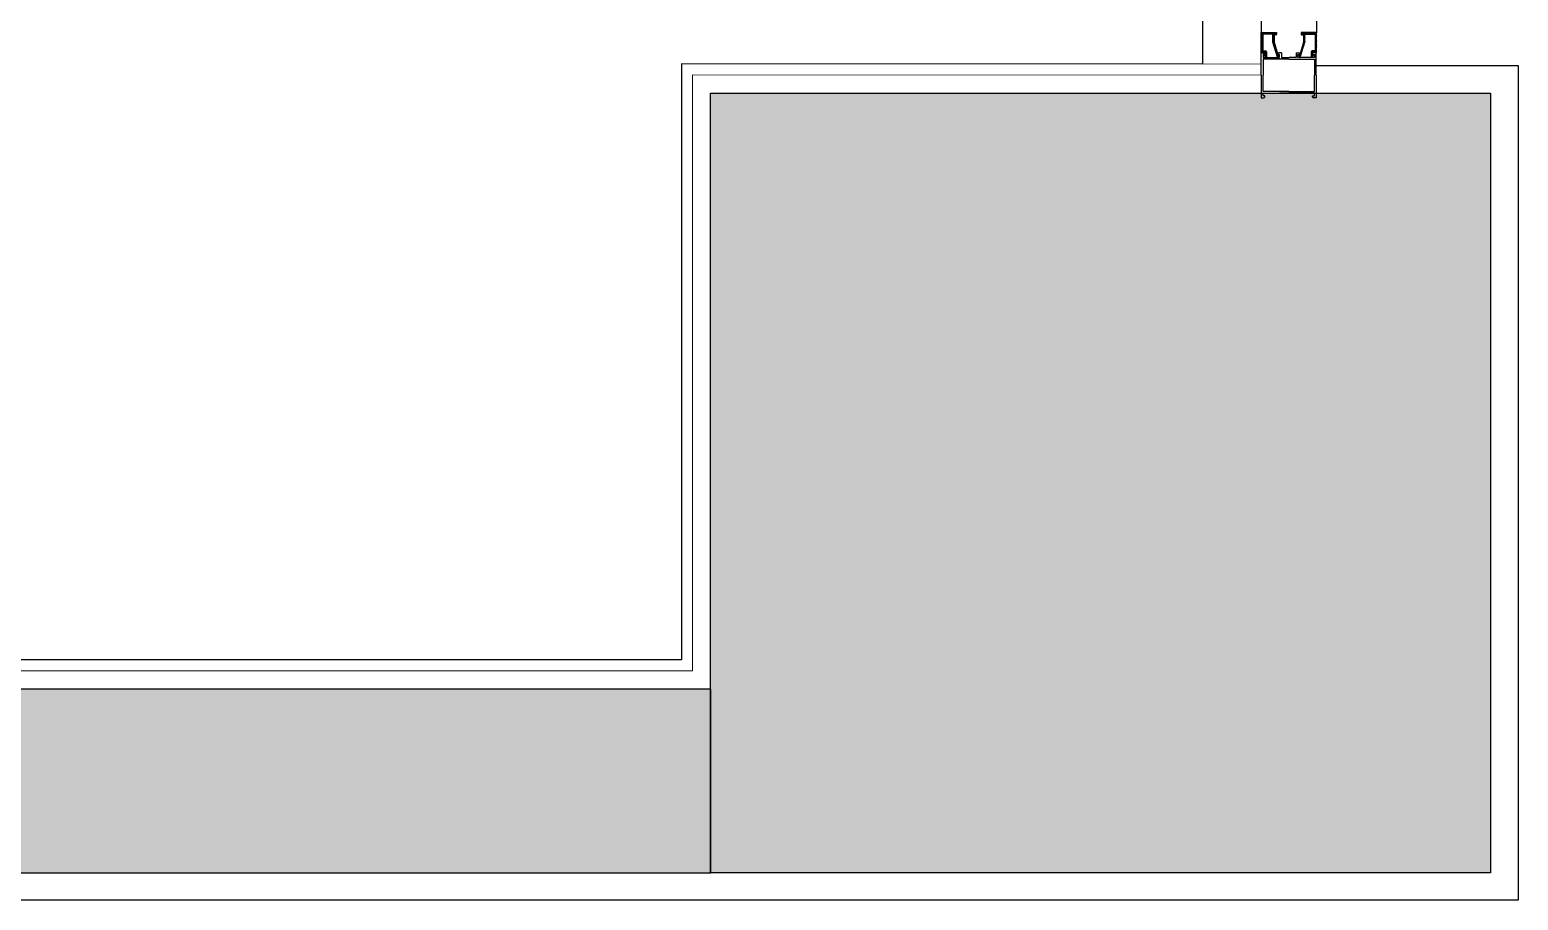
# Model space of a CAD drawing. Header units: millimetres. Extents: x 106699 to 122058, y 158555 to 162844.
# Drawn here: x 120958.6 to 121120.8, y 159766.8 to 159861.7 of the extents above; entities that cross this region are included whole.
import ezdxf

# ---------------------------------------------------------------- set-up
doc = ezdxf.new("R2010")
doc.units = ezdxf.units.MM
for name, color, linetype in [('0-HSL-WLL', 253, 'Continuous'), ('300_Z4_FCD_F03$0$0-LNS-VL8', 252, 'Continuous'), ('300_Z4_FCD_F03$0$3-EXT-PRF', 231, 'Continuous'), ('300_Z4_STR_F03$0$2-SPS-RCN', 2, 'Continuous')]:
    doc.layers.add(name, color=color, linetype=linetype)
doc.layers.add('300_Z4_STR_F03$0$AUDIT_D_220920114151-103', color=251, linetype='Continuous', lineweight=5)
doc.layers.add('no3_alçıpan kesit', color=210, linetype='Continuous', lineweight=20)
doc.layers.add('area', color=200, linetype='Continuous', plot=False)

# ---------------------------------------------------------------- blocks, each defined once
blk = doc.blocks.new('COLUMN')
at = {"layer": '300_Z4_STR_F03$0$AUDIT_D_220920114151-103', "true_color": 0x303030}
h = blk.add_hatch(color=250, dxfattribs=at)
h.dxf.hatch_style = 1
h.paths.add_polyline_path([(104767.62, 177818.4), (104852.62, 177818.4), (104852.62, 177903.41), (104767.62, 177903.41)])
h.paths.add_polyline_path([(104052.62, 177903.41), (104052.62, 177818.41), (103967.62, 177818.41), (103967.62, 177903.41)])
edge = h.paths.add_edge_path()
edge.add_line((104052.62, 177498.41), (104052.62, 177438.41))
h.paths.add_polyline_path([(103967.62, 177498.41), (104052.62, 177498.41), (104052.62, 177438.41), (103967.62, 177438.41)])
h.paths.add_polyline_path([(104852.62, 177438.41), (104767.62, 177438.41), (104767.62, 177498.41), (104852.62, 177498.41)])
h.paths.add_polyline_path([(104852.62, 177018.41), (104767.62, 177018.41), (104767.62, 177103.41), (104852.62, 177103.41)])
h.paths.add_polyline_path([(103967.62, 176233.41), (103967.62, 176318.41), (104052.62, 176318.41), (104052.62, 176233.41)])
h.paths.add_polyline_path([(103967.62, 177103.41), (104052.62, 177103.41), (104052.62, 177018.41), (103967.62, 177018.41)])
at = {"layer": '300_Z4_STR_F03$0$2-SPS-RCN'}
blk.add_lwpolyline([(103967.62, 176233.41), (103967.62, 176318.41), (104052.62, 176318.41), (104052.62, 176233.41)], close=True, dxfattribs=at)

msp = doc.modelspace()

# ---------------------------------------------------------------- hatches: boundary and pattern name
at = {"layer": '0-HSL-WLL', "true_color": 0x7a7a7a}
h = msp.add_hatch(color=8, dxfattribs=at)
h.dxf.hatch_style = 1
h.paths.add_polyline_path([(119472.81, 160910.9), (119447.81, 160910.9), (119447.81, 160654.78), (119472.8, 160654.78), (119472.8, 160674.78), (119472.8, 160674.78), (119472.8, 160654.78), (120726.19, 160654.78), (120726.19, 160127.9), (121089.55, 160127.9), (121089.55, 160147.9), (120746.19, 160147.9), (120746.19, 160674.78), (119472.8, 160674.78), (119472.8, 160654.82), (119472.8, 160654.78), (119472.8, 160674.78)])
h.paths.add_polyline_path([(119472.81, 160569.78), (119447.81, 160569.78), (119447.81, 160351.53), (119447.81, 160281.65), (119472.81, 160281.65)], flags=17)
h.paths.add_polyline_path([(121032.82, 159769.78), (121032.82, 159789.78), (120332.82, 159789.78), (120332.82, 159769.78)])
h.paths.add_polyline_path([(119912.82, 159789.78), (119912.82, 159769.78), (120247.82, 159769.78), (120247.82, 159789.78)])
h.paths.add_polyline_path([(119852.82, 159769.78), (119852.82, 159789.78), (119532.82, 159789.78), (119532.82, 159769.78)])

# ---------------------------------------------------------------- linework, layer by layer
at = {"layer": '300_Z4_FCD_F03$0$0-LNS-VL8'}
for p, q in [((121092.82, 159994.44), (121092.82, 159861.37)), ((121098.82, 159994.44), (121098.82, 159861.37))]:
    msp.add_line(p, q, dxfattribs=at)
at = {"layer": '300_Z4_FCD_F03$0$3-EXT-PRF'}
for p, q in [((121093.11, 159861.38), (121092.82, 159861.09)), ((121093.09, 159861.38), (121092.82, 159861.1)), ((121093.08, 159861.38), (121092.82, 159861.12)), ((121093.06, 159861.38), (121092.82, 159861.14)), ((121093.04, 159861.38), (121092.82, 159861.16)), ((121093.02, 159861.38), (121092.82, 159861.17)), ((121093.01, 159861.38), (121092.82, 159861.19)), ((121092.99, 159861.38), (121092.82, 159861.21)), ((121092.97, 159861.38), (121092.82, 159861.23)), ((121092.95, 159861.38), (121092.82, 159861.24)), ((121092.93, 159861.38), (121092.82, 159861.26)), ((121092.92, 159861.38), (121092.82, 159861.28)), ((121092.9, 159861.38), (121092.82, 159861.3)), ((121092.88, 159861.38), (121092.82, 159861.32)), ((121092.86, 159861.38), (121092.82, 159861.33)), ((121092.85, 159861.38), (121092.82, 159861.35)), ((121092.83, 159861.38), (121092.82, 159861.37)), ((121092.82, 159859.18), (121092.82, 159861.38)), ((121092.82, 159861.38), (121094.47, 159861.38)), ((121092.97, 159861.22), (121092.82, 159861.07)), ((121092.97, 159861.2), (121092.82, 159861.05)), ((121092.97, 159861.18), (121092.82, 159861.03)), ((121092.97, 159861.17), (121092.82, 159861.02)), ((121092.97, 159861.15), (121092.82, 159861)), ((121092.97, 159861.13), (121092.82, 159860.98)), ((121092.97, 159861.11), (121092.82, 159860.96)), ((121092.97, 159861.09), (121092.82, 159860.94)), ((121092.97, 159861.08), (121092.82, 159860.93)), ((121092.97, 159861.06), (121092.82, 159860.91)), ((121092.97, 159861.04), (121092.82, 159860.89)), ((121092.97, 159861.02), (121092.82, 159860.87)), ((121092.97, 159861.01), (121092.82, 159860.86)), ((121092.97, 159860.99), (121092.82, 159860.84)), ((121092.97, 159860.97), (121092.82, 159860.82)), ((121092.97, 159860.95), (121092.82, 159860.8)), ((121092.97, 159860.94), (121092.82, 159860.79)), ((121092.97, 159860.92), (121092.82, 159860.77)), ((121092.97, 159860.9), (121092.82, 159860.75)), ((121092.97, 159860.88), (121092.82, 159860.73)), ((121092.97, 159860.86), (121092.82, 159860.71)), ((121092.97, 159860.85), (121092.82, 159860.7)), ((121092.97, 159860.83), (121092.82, 159860.68)), ((121092.97, 159860.81), (121092.82, 159860.66)), ((121092.97, 159860.79), (121092.82, 159860.64)), ((121092.97, 159860.78), (121092.82, 159860.63)), ((121092.97, 159860.76), (121092.82, 159860.61)), ((121092.97, 159860.74), (121092.82, 159860.59)), ((121092.97, 159860.72), (121092.82, 159860.57)), ((121092.97, 159860.71), (121092.82, 159860.56)), ((121092.97, 159860.69), (121092.82, 159860.54)), ((121092.97, 159860.67), (121092.82, 159860.52)), ((121092.97, 159860.65), (121092.82, 159860.5)), ((121092.97, 159860.63), (121092.82, 159860.48)), ((121092.97, 159860.62), (121092.82, 159860.47)), ((121092.97, 159860.6), (121092.82, 159860.45)), ((121092.97, 159860.58), (121092.82, 159860.43)), ((121092.97, 159860.56), (121092.82, 159860.41)), ((121092.97, 159860.55), (121092.82, 159860.4)), ((121092.97, 159860.53), (121092.82, 159860.38)), ((121092.97, 159860.51), (121092.82, 159860.36)), ((121092.97, 159860.49), (121092.82, 159860.34)), ((121092.97, 159860.48), (121092.82, 159860.33)), ((121092.97, 159860.46), (121092.82, 159860.31)), ((121092.97, 159860.44), (121092.82, 159860.29)), ((121092.97, 159860.42), (121092.82, 159860.27)), ((121092.97, 159860.41), (121092.82, 159860.26)), ((121092.97, 159860.39), (121092.82, 159860.24)), ((121092.97, 159860.37), (121092.82, 159860.22)), ((121092.97, 159860.35), (121092.82, 159860.2)), ((121092.97, 159860.33), (121092.82, 159860.18)), ((121092.97, 159860.32), (121092.82, 159860.17)), ((121092.97, 159860.3), (121092.82, 159860.15)), ((121092.97, 159860.28), (121092.82, 159860.13)), ((121092.97, 159860.26), (121092.82, 159860.11)), ((121092.97, 159860.25), (121092.82, 159860.1)), ((121092.97, 159860.23), (121092.82, 159860.08)), ((121092.97, 159860.21), (121092.82, 159860.06)), ((121092.97, 159860.19), (121092.82, 159860.04)), ((121092.97, 159860.18), (121092.82, 159860.03)), ((121092.97, 159860.16), (121092.82, 159860.01)), ((121092.97, 159860.14), (121092.82, 159859.99)), ((121092.97, 159860.12), (121092.82, 159859.97)), ((121092.97, 159860.1), (121092.82, 159859.95)), ((121092.97, 159860.09), (121092.82, 159859.94)), ((121092.97, 159860.07), (121092.82, 159859.92)), ((121092.97, 159860.05), (121092.82, 159859.9)), ((121094.07, 159861.23), (121092.97, 159861.23)), ((121092.97, 159861.23), (121092.97, 159859.38)), ((121093.13, 159861.38), (121092.98, 159861.23)), ((121093.15, 159861.38), (121093, 159861.23)), ((121093.16, 159861.38), (121093.01, 159861.23)), ((121093.18, 159861.38), (121093.03, 159861.23)), ((121093.2, 159861.38), (121093.05, 159861.23)), ((121093.22, 159861.38), (121093.07, 159861.23)), ((121093.24, 159861.38), (121093.09, 159861.23)), ((121093.25, 159861.38), (121093.1, 159861.23)), ((121093.27, 159861.38), (121093.12, 159861.23)), ((121093.29, 159861.38), (121093.14, 159861.23)), ((121093.31, 159861.38), (121093.16, 159861.23)), ((121093.32, 159861.38), (121093.17, 159861.23)), ((121093.34, 159861.38), (121093.19, 159861.23)), ((121093.36, 159861.38), (121093.21, 159861.23)), ((121093.38, 159861.38), (121093.23, 159861.23)), ((121093.39, 159861.38), (121093.24, 159861.23)), ((121093.41, 159861.38), (121093.26, 159861.23)), ((121093.43, 159861.38), (121093.28, 159861.23)), ((121093.45, 159861.38), (121093.3, 159861.23)), ((121093.46, 159861.38), (121093.31, 159861.23)), ((121093.48, 159861.38), (121093.33, 159861.23)), ((121093.5, 159861.38), (121093.35, 159861.23)), ((121093.52, 159861.38), (121093.37, 159861.23)), ((121093.54, 159861.38), (121093.39, 159861.23)), ((121093.55, 159861.38), (121093.4, 159861.23)), ((121093.57, 159861.38), (121093.42, 159861.23)), ((121093.59, 159861.38), (121093.44, 159861.23)), ((121093.61, 159861.38), (121093.46, 159861.23)), ((121093.62, 159861.38), (121093.47, 159861.23)), ((121093.64, 159861.38), (121093.49, 159861.23)), ((121093.66, 159861.38), (121093.51, 159861.23)), ((121093.68, 159861.38), (121093.53, 159861.23)), ((121093.69, 159861.38), (121093.54, 159861.23)), ((121093.71, 159861.38), (121093.56, 159861.23)), ((121093.73, 159861.38), (121093.58, 159861.23)), ((121093.75, 159861.38), (121093.6, 159861.23)), ((121093.77, 159861.38), (121093.62, 159861.23)), ((121093.78, 159861.38), (121093.63, 159861.23)), ((121093.8, 159861.38), (121093.65, 159861.23)), ((121093.82, 159861.38), (121093.67, 159861.23)), ((121093.84, 159861.38), (121093.69, 159861.23)), ((121093.85, 159861.38), (121093.7, 159861.23)), ((121093.87, 159861.38), (121093.72, 159861.23)), ((121093.89, 159861.38), (121093.74, 159861.23)), ((121093.91, 159861.38), (121093.76, 159861.23)), ((121093.92, 159861.38), (121093.77, 159861.23)), ((121093.94, 159861.38), (121093.79, 159861.23)), ((121093.96, 159861.38), (121093.81, 159861.23)), ((121093.98, 159861.38), (121093.83, 159861.23)), ((121094, 159861.38), (121093.85, 159861.23)), ((121094.01, 159861.38), (121093.86, 159861.23)), ((121094.03, 159861.38), (121093.88, 159861.23)), ((121094.05, 159861.38), (121093.9, 159861.23)), ((121094.07, 159861.38), (121093.92, 159861.23)), ((121094.08, 159861.38), (121093.93, 159861.23)), ((121094.1, 159861.38), (121093.95, 159861.23)), ((121094.12, 159861.38), (121093.97, 159861.23)), ((121094.14, 159861.38), (121093.99, 159861.23)), ((121094.15, 159861.38), (121094, 159861.23)), ((121094.17, 159861.38), (121094.02, 159861.23)), ((121094.19, 159861.38), (121094.04, 159861.23)), ((121094.21, 159861.38), (121094.06, 159861.23)), ((121094.45, 159861.38), (121094.07, 159860.99)), ((121094.44, 159861.38), (121094.07, 159861.01)), ((121094.42, 159861.38), (121094.07, 159861.03)), ((121094.4, 159861.38), (121094.07, 159861.05)), ((121094.38, 159861.38), (121094.07, 159861.06)), ((121094.37, 159861.38), (121094.07, 159861.08)), ((121094.35, 159861.38), (121094.07, 159861.1)), ((121094.33, 159861.38), (121094.07, 159861.12)), ((121094.31, 159861.38), (121094.07, 159861.13)), ((121094.3, 159861.38), (121094.07, 159861.15)), ((121094.28, 159861.38), (121094.07, 159861.17)), ((121094.26, 159861.38), (121094.07, 159861.19)), ((121094.24, 159861.38), (121094.07, 159861.2)), ((121094.23, 159861.38), (121094.07, 159861.22)), ((121094.07, 159860.43), (121094.07, 159861.23)), ((121094.22, 159861.12), (121094.07, 159860.97)), ((121094.22, 159861.11), (121094.07, 159860.96)), ((121094.22, 159861.09), (121094.07, 159860.94)), ((121094.22, 159861.07), (121094.07, 159860.92)), ((121094.22, 159861.05), (121094.07, 159860.9)), ((121094.22, 159861.04), (121094.07, 159860.89)), ((121094.22, 159861.02), (121094.07, 159860.87)), ((121094.22, 159861), (121094.07, 159860.85)), ((121094.22, 159860.98), (121094.07, 159860.83)), ((121094.22, 159860.97), (121094.07, 159860.82)), ((121094.22, 159860.95), (121094.07, 159860.8)), ((121094.22, 159860.93), (121094.07, 159860.78)), ((121094.22, 159860.91), (121094.07, 159860.76)), ((121094.22, 159860.89), (121094.07, 159860.74)), ((121094.22, 159860.88), (121094.07, 159860.73)), ((121094.22, 159860.86), (121094.07, 159860.71)), ((121094.22, 159860.84), (121094.07, 159860.69)), ((121094.22, 159860.82), (121094.07, 159860.67)), ((121094.22, 159860.81), (121094.07, 159860.66)), ((121094.22, 159860.79), (121094.07, 159860.64)), ((121094.22, 159860.77), (121094.07, 159860.62)), ((121094.22, 159860.75), (121094.07, 159860.6)), ((121094.22, 159860.74), (121094.07, 159860.59)), ((121094.22, 159860.72), (121094.07, 159860.57)), ((121094.22, 159860.7), (121094.07, 159860.55)), ((121094.22, 159860.68), (121094.07, 159860.53)), ((121094.22, 159860.67), (121094.07, 159860.52)), ((121094.22, 159860.65), (121094.07, 159860.5)), ((121094.22, 159860.63), (121094.07, 159860.48)), ((121094.22, 159860.61), (121094.07, 159860.46)), ((121094.22, 159860.59), (121094.07, 159860.44)), ((121094.22, 159860.58), (121094.07, 159860.43)), ((121094.22, 159860.56), (121094.07, 159860.41)), ((121094.22, 159860.54), (121094.07, 159860.39)), ((121094.22, 159860.52), (121094.07, 159860.37)), ((121094.22, 159860.51), (121094.07, 159860.36)), ((121094.22, 159860.49), (121094.07, 159860.34)), ((121094.22, 159860.47), (121094.07, 159860.32)), ((121094.22, 159860.45), (121094.07, 159860.31)), ((121094.07, 159860.33), (121094.07, 159860.43)), ((121094.57, 159858.71), (121094.07, 159860.33)), ((121094.22, 159860.44), (121094.08, 159860.3)), ((121094.22, 159860.42), (121094.08, 159860.28)), ((121094.22, 159860.4), (121094.09, 159860.27)), ((121094.22, 159860.38), (121094.09, 159860.26)), ((121094.22, 159860.36), (121094.09, 159860.24)), ((121094.22, 159860.35), (121094.1, 159860.23)), ((121094.22, 159860.33), (121094.1, 159860.22)), ((121094.22, 159860.32), (121094.11, 159860.2)), ((121094.22, 159860.3), (121094.11, 159860.19)), ((121094.23, 159860.29), (121094.11, 159860.18)), ((121094.23, 159860.27), (121094.12, 159860.16)), ((121094.24, 159860.26), (121094.12, 159860.15)), ((121094.24, 159860.25), (121094.13, 159860.13)), ((121094.24, 159860.23), (121094.13, 159860.12)), ((121094.25, 159860.22), (121094.14, 159860.11)), ((121094.25, 159860.21), (121094.14, 159860.09)), ((121094.26, 159860.19), (121094.14, 159860.08)), ((121094.26, 159860.18), (121094.15, 159860.07)), ((121094.26, 159860.17), (121094.15, 159860.05)), ((121094.27, 159860.15), (121094.16, 159860.04)), ((121094.27, 159860.14), (121094.16, 159860.03)), ((121094.28, 159860.12), (121094.17, 159860.01)), ((121094.28, 159860.11), (121094.17, 159860)), ((121094.28, 159860.1), (121094.17, 159859.99)), ((121094.29, 159860.08), (121094.18, 159859.97)), ((121094.29, 159860.07), (121094.18, 159859.96)), ((121094.3, 159860.06), (121094.19, 159859.95)), ((121094.3, 159860.04), (121094.19, 159859.93)), ((121094.47, 159861.37), (121094.22, 159861.13)), ((121094.39, 159861.13), (121094.22, 159861.13)), ((121094.22, 159861.13), (121094.22, 159860.33)), ((121094.22, 159860.33), (121094.62, 159858.96)), ((121094.47, 159861.36), (121094.24, 159861.13)), ((121094.47, 159861.34), (121094.26, 159861.13)), ((121094.47, 159861.32), (121094.28, 159861.13)), ((121094.47, 159861.3), (121094.29, 159861.13)), ((121094.47, 159861.29), (121094.31, 159861.13)), ((121094.47, 159861.27), (121094.33, 159861.13)), ((121094.47, 159861.25), (121094.35, 159861.13)), ((121094.47, 159861.23), (121094.36, 159861.13)), ((121094.47, 159861.22), (121094.38, 159861.13)), ((121094.47, 159861.2), (121094.4, 159861.13)), ((121094.46, 159861.17), (121094.43, 159861.14)), ((121094.47, 159861.38), (121094.47, 159861.21)), ((121097.42, 159860.33), (121097.02, 159858.96)), ((121097.06, 159858.71), (121097.57, 159860.33)), ((121098.82, 159861.38), (121097.17, 159861.38)), ((121097.17, 159861.38), (121097.17, 159861.21)), ((121097.17, 159861.37), (121097.41, 159861.13)), ((121097.17, 159861.36), (121097.39, 159861.13)), ((121097.17, 159861.34), (121097.37, 159861.13)), ((121097.17, 159861.32), (121097.36, 159861.13)), ((121097.17, 159861.3), (121097.34, 159861.13)), ((121097.17, 159861.29), (121097.32, 159861.13)), ((121097.17, 159861.27), (121097.3, 159861.13)), ((121097.17, 159861.25), (121097.29, 159861.13)), ((121097.17, 159861.23), (121097.27, 159861.13)), ((121097.17, 159861.22), (121097.25, 159861.13)), ((121097.17, 159861.2), (121097.23, 159861.13)), ((121097.17, 159861.17), (121097.21, 159861.14)), ((121097.18, 159861.38), (121097.57, 159860.99)), ((121097.19, 159861.38), (121097.57, 159861.01)), ((121097.21, 159861.38), (121097.57, 159861.03)), ((121097.23, 159861.38), (121097.57, 159861.05)), ((121097.24, 159861.13), (121097.42, 159861.13)), ((121097.25, 159861.38), (121097.57, 159861.06)), ((121097.26, 159861.38), (121097.57, 159861.08)), ((121097.28, 159861.38), (121097.57, 159861.1)), ((121097.3, 159861.38), (121097.57, 159861.12)), ((121097.32, 159861.38), (121097.57, 159861.13)), ((121097.33, 159860.04), (121097.44, 159859.93)), ((121097.34, 159861.38), (121097.57, 159861.15)), ((121097.34, 159860.08), (121097.45, 159859.97)), ((121097.34, 159860.07), (121097.45, 159859.96)), ((121097.34, 159860.06), (121097.44, 159859.95)), ((121097.35, 159861.38), (121097.57, 159861.17)), ((121097.35, 159860.11), (121097.46, 159860)), ((121097.35, 159860.1), (121097.46, 159859.99)), ((121097.36, 159860.15), (121097.47, 159860.04)), ((121097.36, 159860.14), (121097.47, 159860.03)), ((121097.36, 159860.12), (121097.47, 159860.01)), ((121097.37, 159861.38), (121097.57, 159861.19)), ((121097.37, 159860.18), (121097.48, 159860.07)), ((121097.37, 159860.17), (121097.48, 159860.05)), ((121097.38, 159860.22), (121097.5, 159860.11)), ((121097.38, 159860.21), (121097.49, 159860.09)), ((121097.38, 159860.19), (121097.49, 159860.08)), ((121097.39, 159861.38), (121097.57, 159861.2)), ((121097.39, 159860.25), (121097.5, 159860.13)), ((121097.39, 159860.23), (121097.5, 159860.12)), ((121097.4, 159860.29), (121097.52, 159860.18)), ((121097.4, 159860.27), (121097.51, 159860.16)), ((121097.4, 159860.26), (121097.51, 159860.15)), ((121097.41, 159861.38), (121097.57, 159861.22)), ((121097.41, 159860.32), (121097.53, 159860.2)), ((121097.41, 159860.3), (121097.52, 159860.19)), ((121097.42, 159861.38), (121097.57, 159861.23)), ((121097.42, 159861.13), (121097.42, 159860.33)), ((121097.42, 159861.12), (121097.57, 159860.97)), ((121097.42, 159861.11), (121097.57, 159860.96)), ((121097.42, 159861.09), (121097.57, 159860.94)), ((121097.42, 159861.07), (121097.57, 159860.92)), ((121097.42, 159861.05), (121097.57, 159860.9)), ((121097.42, 159861.04), (121097.57, 159860.89)), ((121097.42, 159861.02), (121097.57, 159860.87)), ((121097.42, 159861), (121097.57, 159860.85)), ((121097.42, 159860.98), (121097.57, 159860.83)), ((121097.42, 159860.97), (121097.57, 159860.82)), ((121097.42, 159860.95), (121097.57, 159860.8)), ((121097.42, 159860.93), (121097.57, 159860.78)), ((121097.42, 159860.91), (121097.57, 159860.76)), ((121097.42, 159860.89), (121097.57, 159860.74)), ((121097.42, 159860.88), (121097.57, 159860.73)), ((121097.42, 159860.86), (121097.57, 159860.71)), ((121097.42, 159860.84), (121097.57, 159860.69)), ((121097.42, 159860.82), (121097.57, 159860.67)), ((121097.42, 159860.81), (121097.57, 159860.66)), ((121097.42, 159860.79), (121097.57, 159860.64)), ((121097.42, 159860.77), (121097.57, 159860.62)), ((121097.42, 159860.75), (121097.57, 159860.6)), ((121097.42, 159860.74), (121097.57, 159860.59)), ((121097.42, 159860.72), (121097.57, 159860.57)), ((121097.42, 159860.7), (121097.57, 159860.55)), ((121097.42, 159860.68), (121097.57, 159860.53)), ((121097.42, 159860.67), (121097.57, 159860.52)), ((121097.42, 159860.65), (121097.57, 159860.5)), ((121097.42, 159860.63), (121097.57, 159860.48)), ((121097.42, 159860.61), (121097.57, 159860.46)), ((121097.42, 159860.59), (121097.57, 159860.44)), ((121097.42, 159860.58), (121097.57, 159860.43)), ((121097.42, 159860.56), (121097.57, 159860.41)), ((121097.42, 159860.54), (121097.57, 159860.39)), ((121097.42, 159860.52), (121097.57, 159860.37)), ((121097.42, 159860.51), (121097.57, 159860.36)), ((121097.42, 159860.49), (121097.57, 159860.34)), ((121097.42, 159860.47), (121097.56, 159860.32)), ((121097.42, 159860.45), (121097.56, 159860.31)), ((121097.42, 159860.44), (121097.55, 159860.3)), ((121097.42, 159860.42), (121097.55, 159860.28)), ((121097.42, 159860.4), (121097.55, 159860.27)), ((121097.42, 159860.38), (121097.54, 159860.26)), ((121097.42, 159860.36), (121097.54, 159860.24)), ((121097.42, 159860.35), (121097.53, 159860.23)), ((121097.42, 159860.33), (121097.53, 159860.22)), ((121097.44, 159861.38), (121097.59, 159861.23)), ((121097.46, 159861.38), (121097.61, 159861.23)), ((121097.48, 159861.38), (121097.63, 159861.23)), ((121097.49, 159861.38), (121097.64, 159861.23)), ((121097.51, 159861.38), (121097.66, 159861.23)), ((121097.53, 159861.38), (121097.68, 159861.23)), ((121097.55, 159861.38), (121097.7, 159861.23)), ((121097.57, 159861.38), (121097.72, 159861.23)), ((121097.57, 159860.43), (121097.57, 159861.23)), ((121097.57, 159861.23), (121098.67, 159861.23)), ((121097.57, 159860.33), (121097.57, 159860.43)), ((121097.58, 159861.38), (121097.73, 159861.23)), ((121097.6, 159861.38), (121097.75, 159861.23)), ((121097.62, 159861.38), (121097.77, 159861.23)), ((121097.64, 159861.38), (121097.79, 159861.23)), ((121097.65, 159861.38), (121097.8, 159861.23)), ((121097.67, 159861.38), (121097.82, 159861.23)), ((121097.69, 159861.38), (121097.84, 159861.23)), ((121097.71, 159861.38), (121097.86, 159861.23)), ((121097.72, 159861.38), (121097.87, 159861.23)), ((121097.74, 159861.38), (121097.89, 159861.23)), ((121097.76, 159861.38), (121097.91, 159861.23)), ((121097.78, 159861.38), (121097.93, 159861.23)), ((121097.8, 159861.38), (121097.95, 159861.23)), ((121097.81, 159861.38), (121097.96, 159861.23)), ((121097.83, 159861.38), (121097.98, 159861.23)), ((121097.85, 159861.38), (121098, 159861.23)), ((121097.87, 159861.38), (121098.02, 159861.23)), ((121097.88, 159861.38), (121098.03, 159861.23)), ((121097.9, 159861.38), (121098.05, 159861.23)), ((121097.92, 159861.38), (121098.07, 159861.23)), ((121097.94, 159861.38), (121098.09, 159861.23)), ((121097.95, 159861.38), (121098.1, 159861.23)), ((121097.97, 159861.38), (121098.12, 159861.23)), ((121097.99, 159861.38), (121098.14, 159861.23)), ((121098.01, 159861.38), (121098.16, 159861.23)), ((121098.03, 159861.38), (121098.18, 159861.23)), ((121098.04, 159861.38), (121098.19, 159861.23)), ((121098.06, 159861.38), (121098.21, 159861.23)), ((121098.08, 159861.38), (121098.23, 159861.23)), ((121098.1, 159861.38), (121098.25, 159861.23)), ((121098.11, 159861.38), (121098.26, 159861.23)), ((121098.13, 159861.38), (121098.28, 159861.23)), ((121098.15, 159861.38), (121098.3, 159861.23)), ((121098.17, 159861.38), (121098.32, 159861.23)), ((121098.18, 159861.38), (121098.33, 159861.23)), ((121098.2, 159861.38), (121098.35, 159861.23)), ((121098.22, 159861.38), (121098.37, 159861.23)), ((121098.24, 159861.38), (121098.39, 159861.23)), ((121098.25, 159861.38), (121098.4, 159861.23)), ((121098.27, 159861.38), (121098.42, 159861.23)), ((121098.29, 159861.38), (121098.44, 159861.23)), ((121098.31, 159861.38), (121098.46, 159861.23)), ((121098.33, 159861.38), (121098.48, 159861.23)), ((121098.34, 159861.38), (121098.49, 159861.23)), ((121098.36, 159861.38), (121098.51, 159861.23)), ((121098.38, 159861.38), (121098.53, 159861.23)), ((121098.4, 159861.38), (121098.55, 159861.23)), ((121098.41, 159861.38), (121098.56, 159861.23)), ((121098.43, 159861.38), (121098.58, 159861.23)), ((121098.45, 159861.38), (121098.6, 159861.23)), ((121098.47, 159861.38), (121098.62, 159861.23)), ((121098.48, 159861.38), (121098.63, 159861.23)), ((121098.5, 159861.38), (121098.65, 159861.23)), ((121098.52, 159861.38), (121098.82, 159861.09)), ((121098.54, 159861.38), (121098.82, 159861.1)), ((121098.56, 159861.38), (121098.82, 159861.12)), ((121098.57, 159861.38), (121098.82, 159861.14)), ((121098.59, 159861.38), (121098.82, 159861.16)), ((121098.61, 159861.38), (121098.82, 159861.17)), ((121098.63, 159861.38), (121098.82, 159861.19)), ((121098.64, 159861.38), (121098.82, 159861.21)), ((121098.66, 159861.38), (121098.82, 159861.23)), ((121098.67, 159861.23), (121098.67, 159859.38)), ((121098.67, 159861.22), (121098.82, 159861.07)), ((121098.67, 159861.2), (121098.82, 159861.05)), ((121098.67, 159861.18), (121098.82, 159861.03)), ((121098.67, 159861.17), (121098.82, 159861.02)), ((121098.67, 159861.15), (121098.82, 159861)), ((121098.67, 159861.13), (121098.82, 159860.98)), ((121098.67, 159861.11), (121098.82, 159860.96)), ((121098.67, 159861.09), (121098.82, 159860.94)), ((121098.67, 159861.08), (121098.82, 159860.93)), ((121098.67, 159861.06), (121098.82, 159860.91)), ((121098.67, 159861.04), (121098.82, 159860.89)), ((121098.67, 159861.02), (121098.82, 159860.87)), ((121098.67, 159861.01), (121098.82, 159860.86)), ((121098.67, 159860.99), (121098.82, 159860.84)), ((121098.67, 159860.97), (121098.82, 159860.82)), ((121098.67, 159860.95), (121098.82, 159860.8)), ((121098.67, 159860.94), (121098.82, 159860.79)), ((121098.67, 159860.92), (121098.82, 159860.77)), ((121098.67, 159860.9), (121098.82, 159860.75)), ((121098.67, 159860.88), (121098.82, 159860.73)), ((121098.67, 159860.86), (121098.82, 159860.71)), ((121098.67, 159860.85), (121098.82, 159860.7)), ((121098.67, 159860.83), (121098.82, 159860.68)), ((121098.67, 159860.81), (121098.82, 159860.66)), ((121098.67, 159860.79), (121098.82, 159860.64)), ((121098.67, 159860.78), (121098.82, 159860.63)), ((121098.67, 159860.76), (121098.82, 159860.61)), ((121098.67, 159860.74), (121098.82, 159860.59)), ((121098.67, 159860.72), (121098.82, 159860.57)), ((121098.67, 159860.71), (121098.82, 159860.56)), ((121098.67, 159860.69), (121098.82, 159860.54)), ((121098.67, 159860.67), (121098.82, 159860.52)), ((121098.67, 159860.65), (121098.82, 159860.5)), ((121098.67, 159860.63), (121098.82, 159860.48)), ((121098.67, 159860.62), (121098.82, 159860.47)), ((121098.67, 159860.6), (121098.82, 159860.45)), ((121098.67, 159860.58), (121098.82, 159860.43)), ((121098.67, 159860.56), (121098.82, 159860.41)), ((121098.67, 159860.55), (121098.82, 159860.4)), ((121098.67, 159860.53), (121098.82, 159860.38)), ((121098.67, 159860.51), (121098.82, 159860.36)), ((121098.67, 159860.49), (121098.82, 159860.34)), ((121098.67, 159860.48), (121098.82, 159860.33)), ((121098.67, 159860.46), (121098.82, 159860.31)), ((121098.67, 159860.44), (121098.82, 159860.29)), ((121098.67, 159860.42), (121098.82, 159860.27)), ((121098.67, 159860.41), (121098.82, 159860.26)), ((121098.67, 159860.39), (121098.82, 159860.24)), ((121098.67, 159860.37), (121098.82, 159860.22)), ((121098.67, 159860.35), (121098.82, 159860.2)), ((121098.67, 159860.33), (121098.82, 159860.18)), ((121098.67, 159860.32), (121098.82, 159860.17)), ((121098.67, 159860.3), (121098.82, 159860.15)), ((121098.67, 159860.28), (121098.82, 159860.13)), ((121098.67, 159860.26), (121098.82, 159860.11)), ((121098.67, 159860.25), (121098.82, 159860.1)), ((121098.67, 159860.23), (121098.82, 159860.08)), ((121098.67, 159860.21), (121098.82, 159860.06)), ((121098.67, 159860.19), (121098.82, 159860.04)), ((121098.67, 159860.18), (121098.82, 159860.03)), ((121098.67, 159860.16), (121098.82, 159860.01)), ((121098.67, 159860.14), (121098.82, 159859.99)), ((121098.67, 159860.12), (121098.82, 159859.97)), ((121098.67, 159860.1), (121098.82, 159859.95)), ((121098.67, 159860.09), (121098.82, 159859.94)), ((121098.67, 159860.07), (121098.82, 159859.92)), ((121098.67, 159860.05), (121098.82, 159859.9)), ((121098.68, 159861.38), (121098.82, 159861.24)), ((121098.7, 159861.38), (121098.82, 159861.26)), ((121098.71, 159861.38), (121098.82, 159861.28)), ((121098.73, 159861.38), (121098.82, 159861.3)), ((121098.75, 159861.38), (121098.82, 159861.32)), ((121098.77, 159861.38), (121098.82, 159861.33)), ((121098.79, 159861.38), (121098.82, 159861.35)), ((121098.8, 159861.38), (121098.82, 159861.37)), ((121098.82, 159859.18), (121098.82, 159861.38)), ((121092.81, 159856.73), (121092.81, 159859.18)), ((121092.81, 159859.18), (121093.11, 159859.18)), ((121092.97, 159860.03), (121092.82, 159859.88)), ((121092.97, 159860.02), (121092.82, 159859.87)), ((121092.97, 159860), (121092.82, 159859.85)), ((121092.97, 159859.98), (121092.82, 159859.83)), ((121092.97, 159859.96), (121092.82, 159859.81)), ((121092.97, 159859.95), (121092.82, 159859.8)), ((121092.97, 159859.93), (121092.82, 159859.78)), ((121092.97, 159859.91), (121092.82, 159859.76)), ((121092.97, 159859.89), (121092.82, 159859.74)), ((121092.97, 159859.87), (121092.82, 159859.72)), ((121092.97, 159859.86), (121092.82, 159859.71)), ((121092.97, 159859.84), (121092.82, 159859.69)), ((121092.97, 159859.82), (121092.82, 159859.67)), ((121092.97, 159859.8), (121092.82, 159859.65)), ((121092.97, 159859.79), (121092.82, 159859.64)), ((121092.97, 159859.77), (121092.82, 159859.62)), ((121092.97, 159859.75), (121092.82, 159859.6)), ((121092.97, 159859.73), (121092.82, 159859.58)), ((121092.97, 159859.72), (121092.82, 159859.57)), ((121092.97, 159859.7), (121092.82, 159859.55)), ((121092.97, 159859.68), (121092.82, 159859.53)), ((121092.97, 159859.66), (121092.82, 159859.51)), ((121092.97, 159859.64), (121092.82, 159859.49)), ((121092.97, 159859.63), (121092.82, 159859.48)), ((121092.97, 159859.61), (121092.82, 159859.46)), ((121092.97, 159859.59), (121092.82, 159859.44)), ((121092.97, 159859.57), (121092.82, 159859.42)), ((121092.97, 159859.56), (121092.82, 159859.41)), ((121092.97, 159859.54), (121092.82, 159859.39)), ((121092.97, 159859.52), (121092.82, 159859.37)), ((121092.97, 159859.5), (121092.82, 159859.35)), ((121092.97, 159859.49), (121092.82, 159859.34)), ((121092.97, 159859.47), (121092.82, 159859.32)), ((121092.97, 159859.45), (121092.82, 159859.3)), ((121092.97, 159859.43), (121092.82, 159859.28)), ((121092.97, 159859.42), (121092.82, 159859.27)), ((121092.97, 159859.4), (121092.82, 159859.25)), ((121093.02, 159859.38), (121092.82, 159859.18)), ((121093, 159859.38), (121092.82, 159859.19)), ((121092.99, 159859.38), (121092.82, 159859.21)), ((121092.97, 159859.38), (121092.82, 159859.23)), ((121092.97, 159859.18), (121092.82, 159859.18)), ((121093.04, 159859.38), (121092.84, 159859.18)), ((121093.06, 159859.38), (121092.86, 159859.18)), ((121093.07, 159859.38), (121092.87, 159859.18)), ((121093.09, 159859.38), (121092.89, 159859.18)), ((121093.11, 159859.38), (121092.91, 159859.18)), ((121092.97, 159859.22), (121092.93, 159859.18)), ((121092.97, 159859.2), (121092.94, 159859.18)), ((121092.97, 159859.19), (121092.96, 159859.18)), ((121092.97, 159859.38), (121093.28, 159859.38)), ((121093.23, 159859.23), (121092.97, 159859.23)), ((121092.97, 159859.23), (121092.97, 159859.18)), ((121093.13, 159859.38), (121092.98, 159859.23)), ((121093.14, 159859.38), (121092.99, 159859.23)), ((121093.16, 159859.38), (121093.01, 159859.23)), ((121093.21, 159858.98), (121093.01, 159858.98)), ((121093.01, 159858.98), (121093.01, 159858.68)), ((121093.01, 159858.68), (121094.81, 159858.68)), ((121095.81, 159858.48), (121093.01, 159858.48)), ((121093.01, 159858.48), (121093.01, 159856.73)), ((121093.18, 159859.38), (121093.03, 159859.23)), ((121093.2, 159859.38), (121093.05, 159859.23)), ((121093.21, 159859.38), (121093.06, 159859.23)), ((121093.23, 159859.38), (121093.08, 159859.23)), ((121093.25, 159859.38), (121093.1, 159859.23)), ((121093.27, 159859.38), (121093.12, 159859.23)), ((121093.13, 159858.9), (121093.23, 159858.96)), ((121093.17, 159858.93), (121093.13, 159858.89)), ((121093.31, 159858.71), (121093.13, 159858.9)), ((121093.29, 159859.38), (121093.14, 159859.23)), ((121093.21, 159858.95), (121093.14, 159858.88)), ((121093.3, 159859.38), (121093.15, 159859.23)), ((121093.38, 159859.1), (121093.15, 159858.88)), ((121093.38, 159859.08), (121093.16, 159858.87)), ((121093.31, 159859.37), (121093.17, 159859.23)), ((121093.38, 159859.06), (121093.17, 159858.86)), ((121093.38, 159859.05), (121093.18, 159858.85)), ((121093.38, 159859.03), (121093.18, 159858.84)), ((121093.33, 159859.37), (121093.19, 159859.23)), ((121093.38, 159859.01), (121093.19, 159858.83)), ((121093.38, 159858.99), (121093.2, 159858.82)), ((121093.34, 159859.36), (121093.21, 159859.23)), ((121093.21, 159859.08), (121093.21, 159858.98)), ((121093.38, 159858.98), (121093.21, 159858.81)), ((121093.35, 159859.35), (121093.22, 159859.23)), ((121093.38, 159858.96), (121093.22, 159858.8)), ((121093.35, 159859.34), (121093.23, 159859.22)), ((121093.36, 159859.33), (121093.23, 159859.2)), ((121093.37, 159859.32), (121093.23, 159859.18)), ((121093.37, 159859.31), (121093.23, 159859.16)), ((121093.37, 159859.29), (121093.23, 159859.14)), ((121093.38, 159859.28), (121093.23, 159859.13)), ((121093.38, 159859.26), (121093.23, 159859.11)), ((121093.38, 159859.24), (121093.23, 159859.09)), ((121093.23, 159858.96), (121093.23, 159859.23)), ((121093.38, 159859.22), (121093.23, 159859.07)), ((121093.38, 159859.21), (121093.23, 159859.06)), ((121093.38, 159859.19), (121093.23, 159859.04)), ((121093.38, 159859.17), (121093.23, 159859.02)), ((121093.38, 159859.15), (121093.23, 159859)), ((121093.38, 159859.14), (121093.23, 159858.99)), ((121093.38, 159859.12), (121093.23, 159858.97)), ((121093.38, 159858.94), (121093.23, 159858.79)), ((121093.38, 159858.92), (121093.24, 159858.78)), ((121093.38, 159858.91), (121093.25, 159858.78)), ((121093.38, 159858.89), (121093.25, 159858.77)), ((121093.38, 159858.87), (121093.26, 159858.76)), ((121093.38, 159858.85), (121093.27, 159858.75)), ((121093.38, 159858.84), (121093.28, 159858.74)), ((121093.38, 159858.82), (121093.29, 159858.73)), ((121093.38, 159858.8), (121093.3, 159858.72)), ((121093.38, 159858.78), (121093.31, 159858.71)), ((121093.33, 159858.71), (121093.31, 159858.71)), ((121093.38, 159858.76), (121093.32, 159858.71)), ((121093.37, 159858.74), (121093.34, 159858.71)), ((121093.38, 159859.28), (121093.38, 159858.76)), ((121094.3, 159860.03), (121094.2, 159859.92)), ((121094.31, 159860.02), (121094.2, 159859.91)), ((121094.31, 159860), (121094.2, 159859.89)), ((121094.32, 159859.99), (121094.21, 159859.88)), ((121094.32, 159859.97), (121094.21, 159859.87)), ((121094.32, 159859.96), (121094.22, 159859.85)), ((121094.33, 159859.95), (121094.22, 159859.84)), ((121094.33, 159859.93), (121094.22, 159859.83)), ((121094.34, 159859.92), (121094.23, 159859.81)), ((121094.34, 159859.91), (121094.23, 159859.8)), ((121094.34, 159859.89), (121094.24, 159859.79)), ((121094.35, 159859.88), (121094.24, 159859.77)), ((121094.35, 159859.86), (121094.25, 159859.76)), ((121094.36, 159859.85), (121094.25, 159859.74)), ((121094.36, 159859.84), (121094.25, 159859.73)), ((121094.36, 159859.82), (121094.26, 159859.72)), ((121094.37, 159859.81), (121094.26, 159859.7)), ((121094.37, 159859.8), (121094.27, 159859.69)), ((121094.38, 159859.78), (121094.27, 159859.68)), ((121094.38, 159859.77), (121094.28, 159859.66)), ((121094.38, 159859.76), (121094.28, 159859.65)), ((121094.39, 159859.74), (121094.28, 159859.64)), ((121094.39, 159859.73), (121094.29, 159859.62)), ((121094.4, 159859.71), (121094.29, 159859.61)), ((121094.4, 159859.7), (121094.3, 159859.6)), ((121094.4, 159859.69), (121094.3, 159859.58)), ((121094.41, 159859.67), (121094.3, 159859.57)), ((121094.41, 159859.66), (121094.31, 159859.56)), ((121094.42, 159859.65), (121094.31, 159859.54)), ((121094.42, 159859.63), (121094.32, 159859.53)), ((121094.42, 159859.62), (121094.32, 159859.52)), ((121094.43, 159859.6), (121094.33, 159859.5)), ((121094.43, 159859.59), (121094.33, 159859.49)), ((121094.44, 159859.58), (121094.33, 159859.48)), ((121094.44, 159859.56), (121094.34, 159859.46)), ((121094.44, 159859.55), (121094.34, 159859.45)), ((121094.45, 159859.54), (121094.35, 159859.44)), ((121094.45, 159859.52), (121094.35, 159859.42)), ((121094.46, 159859.51), (121094.36, 159859.41)), ((121094.46, 159859.5), (121094.36, 159859.39)), ((121094.46, 159859.48), (121094.36, 159859.38)), ((121094.47, 159859.47), (121094.37, 159859.37)), ((121094.47, 159859.45), (121094.37, 159859.35)), ((121094.48, 159859.44), (121094.38, 159859.34)), ((121094.48, 159859.43), (121094.38, 159859.33)), ((121094.48, 159859.41), (121094.39, 159859.31)), ((121094.49, 159859.4), (121094.39, 159859.3)), ((121094.49, 159859.39), (121094.39, 159859.29)), ((121094.5, 159859.37), (121094.4, 159859.27)), ((121094.5, 159859.36), (121094.4, 159859.26)), ((121094.5, 159859.34), (121094.41, 159859.25)), ((121094.51, 159859.33), (121094.41, 159859.23)), ((121094.51, 159859.32), (121094.41, 159859.22)), ((121094.52, 159859.3), (121094.42, 159859.21)), ((121094.52, 159859.29), (121094.42, 159859.19)), ((121094.52, 159859.28), (121094.43, 159859.18)), ((121094.53, 159859.26), (121094.43, 159859.17)), ((121094.53, 159859.25), (121094.44, 159859.15)), ((121094.54, 159859.24), (121094.44, 159859.14)), ((121094.54, 159859.22), (121094.44, 159859.13)), ((121094.54, 159859.21), (121094.45, 159859.11)), ((121094.55, 159859.19), (121094.45, 159859.1)), ((121094.55, 159859.18), (121094.46, 159859.09)), ((121094.56, 159859.17), (121094.46, 159859.07)), ((121094.56, 159859.15), (121094.47, 159859.06)), ((121094.56, 159859.14), (121094.47, 159859.05)), ((121094.57, 159859.13), (121094.47, 159859.03)), ((121094.57, 159859.11), (121094.48, 159859.02)), ((121094.58, 159859.1), (121094.48, 159859)), ((121094.58, 159859.08), (121094.49, 159858.99)), ((121094.58, 159859.07), (121094.49, 159858.98)), ((121094.59, 159859.06), (121094.49, 159858.96)), ((121094.59, 159859.04), (121094.5, 159858.95)), ((121094.6, 159859.03), (121094.5, 159858.94)), ((121094.6, 159859.02), (121094.51, 159858.92)), ((121094.6, 159859), (121094.51, 159858.91)), ((121094.61, 159858.99), (121094.52, 159858.9)), ((121094.61, 159858.98), (121094.52, 159858.88)), ((121094.62, 159858.96), (121094.52, 159858.87)), ((121094.65, 159858.96), (121094.53, 159858.84)), ((121094.63, 159858.96), (121094.53, 159858.86)), ((121094.69, 159858.96), (121094.54, 159858.82)), ((121094.67, 159858.96), (121094.54, 159858.83)), ((121094.7, 159858.96), (121094.55, 159858.8)), ((121094.71, 159858.95), (121094.55, 159858.79)), ((121094.71, 159858.93), (121094.55, 159858.78)), ((121094.7, 159858.91), (121094.56, 159858.76)), ((121094.7, 159858.89), (121094.56, 159858.75)), ((121094.69, 159858.86), (121094.57, 159858.74)), ((121094.69, 159858.84), (121094.57, 159858.72)), ((121094.68, 159858.82), (121094.58, 159858.71)), ((121094.68, 159858.8), (121094.58, 159858.7)), ((121094.67, 159858.77), (121094.59, 159858.69)), ((121094.67, 159858.75), (121094.6, 159858.68)), ((121094.61, 159859.08), (121094.61, 159858.98)), ((121094.81, 159858.98), (121094.61, 159858.98)), ((121094.62, 159858.96), (121094.72, 159858.96)), ((121094.66, 159858.73), (121094.62, 159858.68)), ((121094.65, 159858.68), (121094.62, 159858.68)), ((121094.66, 159858.71), (121094.64, 159858.68)), ((121094.72, 159858.96), (121094.65, 159858.68)), ((121094.66, 159858.68), (121094.65, 159858.68)), ((121095.01, 159859.18), (121094.71, 159859.18)), ((121094.81, 159858.68), (121094.81, 159858.98)), ((121095.01, 159859.18), (121095.01, 159858.68)), ((121095.01, 159858.68), (121095.78, 159858.68)), ((121095.78, 159858.68), (121095.81, 159858.65)), ((121095.84, 159858.68), (121095.81, 159858.65)), ((121095.81, 159858.48), (121098.61, 159858.48)), ((121096.61, 159858.68), (121095.84, 159858.68)), ((121096.61, 159859.18), (121096.91, 159859.18)), ((121096.61, 159859.18), (121096.61, 159858.68)), ((121096.81, 159858.98), (121097.01, 159858.98)), ((121096.81, 159858.68), (121096.81, 159858.98)), ((121098.61, 159858.68), (121096.81, 159858.68)), ((121097.02, 159858.96), (121096.92, 159858.96)), ((121096.92, 159858.96), (121096.98, 159858.68)), ((121096.92, 159858.95), (121097.08, 159858.79)), ((121096.92, 159858.93), (121097.08, 159858.78)), ((121096.93, 159858.96), (121097.09, 159858.8)), ((121096.93, 159858.91), (121097.07, 159858.76)), ((121096.93, 159858.89), (121097.07, 159858.75)), ((121096.94, 159858.96), (121097.09, 159858.82)), ((121096.94, 159858.86), (121097.06, 159858.74)), ((121096.94, 159858.84), (121097.06, 159858.72)), ((121096.95, 159858.82), (121097.06, 159858.71)), ((121096.95, 159858.8), (121097.05, 159858.7)), ((121096.96, 159858.96), (121097.09, 159858.83)), ((121096.96, 159858.77), (121097.04, 159858.69)), ((121096.96, 159858.75), (121097.03, 159858.68)), ((121096.97, 159858.73), (121097.01, 159858.68)), ((121096.97, 159858.71), (121097, 159858.68)), ((121096.98, 159858.96), (121097.1, 159858.84)), ((121096.98, 159858.68), (121096.98, 159858.68)), ((121096.98, 159858.68), (121097.01, 159858.68)), ((121097, 159858.96), (121097.1, 159858.86)), ((121097.01, 159859.08), (121097.01, 159858.98)), ((121097.02, 159858.99), (121097.12, 159858.9)), ((121097.02, 159858.98), (121097.11, 159858.88)), ((121097.02, 159858.96), (121097.11, 159858.87)), ((121097.03, 159859.02), (121097.12, 159858.92)), ((121097.03, 159859), (121097.12, 159858.91)), ((121097.04, 159859.06), (121097.14, 159858.96)), ((121097.04, 159859.04), (121097.13, 159858.95)), ((121097.04, 159859.03), (121097.13, 159858.94)), ((121097.05, 159859.08), (121097.14, 159858.99)), ((121097.05, 159859.07), (121097.14, 159858.98)), ((121097.06, 159859.13), (121097.16, 159859.03)), ((121097.06, 159859.11), (121097.15, 159859.02)), ((121097.06, 159859.1), (121097.15, 159859)), ((121097.07, 159859.15), (121097.17, 159859.06)), ((121097.07, 159859.14), (121097.16, 159859.05)), ((121097.08, 159859.19), (121097.18, 159859.1)), ((121097.08, 159859.18), (121097.17, 159859.09)), ((121097.08, 159859.17), (121097.17, 159859.07)), ((121097.09, 159859.22), (121097.19, 159859.13)), ((121097.09, 159859.21), (121097.18, 159859.11)), ((121097.1, 159859.26), (121097.2, 159859.17)), ((121097.1, 159859.25), (121097.2, 159859.15)), ((121097.1, 159859.24), (121097.19, 159859.14)), ((121097.11, 159859.29), (121097.21, 159859.19)), ((121097.11, 159859.28), (121097.2, 159859.18)), ((121097.12, 159859.33), (121097.22, 159859.23)), ((121097.12, 159859.32), (121097.22, 159859.22)), ((121097.12, 159859.3), (121097.21, 159859.21)), ((121097.13, 159859.36), (121097.23, 159859.26)), ((121097.13, 159859.34), (121097.23, 159859.25)), ((121097.14, 159859.4), (121097.24, 159859.3)), ((121097.14, 159859.39), (121097.24, 159859.29)), ((121097.14, 159859.37), (121097.23, 159859.27)), ((121097.15, 159859.43), (121097.25, 159859.33)), ((121097.15, 159859.41), (121097.25, 159859.31)), ((121097.16, 159859.47), (121097.26, 159859.37)), ((121097.16, 159859.45), (121097.26, 159859.35)), ((121097.16, 159859.44), (121097.25, 159859.34)), ((121097.17, 159859.5), (121097.27, 159859.39)), ((121097.17, 159859.48), (121097.27, 159859.38)), ((121097.18, 159859.54), (121097.28, 159859.44)), ((121097.18, 159859.52), (121097.28, 159859.42)), ((121097.18, 159859.51), (121097.28, 159859.41)), ((121097.19, 159859.56), (121097.29, 159859.46)), ((121097.19, 159859.55), (121097.29, 159859.45)), ((121097.2, 159859.6), (121097.31, 159859.5)), ((121097.2, 159859.59), (121097.3, 159859.49)), ((121097.2, 159859.58), (121097.3, 159859.48)), ((121097.21, 159859.63), (121097.31, 159859.53)), ((121097.21, 159859.62), (121097.31, 159859.52)), ((121097.22, 159859.67), (121097.33, 159859.57)), ((121097.22, 159859.66), (121097.32, 159859.56)), ((121097.22, 159859.65), (121097.32, 159859.54)), ((121097.23, 159859.7), (121097.33, 159859.6)), ((121097.23, 159859.69), (121097.33, 159859.58)), ((121097.24, 159859.74), (121097.35, 159859.64)), ((121097.24, 159859.73), (121097.34, 159859.62)), ((121097.24, 159859.71), (121097.34, 159859.61)), ((121097.25, 159859.77), (121097.36, 159859.66)), ((121097.25, 159859.76), (121097.35, 159859.65)), ((121097.26, 159859.81), (121097.37, 159859.7)), ((121097.26, 159859.8), (121097.36, 159859.69)), ((121097.26, 159859.78), (121097.36, 159859.68)), ((121097.27, 159859.84), (121097.38, 159859.73)), ((121097.27, 159859.82), (121097.37, 159859.72)), ((121097.28, 159859.88), (121097.39, 159859.77)), ((121097.28, 159859.86), (121097.39, 159859.76)), ((121097.28, 159859.85), (121097.38, 159859.74)), ((121097.29, 159859.91), (121097.4, 159859.8)), ((121097.29, 159859.89), (121097.39, 159859.79)), ((121097.3, 159859.95), (121097.41, 159859.84)), ((121097.3, 159859.93), (121097.41, 159859.83)), ((121097.3, 159859.92), (121097.4, 159859.81)), ((121097.31, 159859.97), (121097.42, 159859.87)), ((121097.31, 159859.96), (121097.42, 159859.85)), ((121097.32, 159860.02), (121097.43, 159859.91)), ((121097.32, 159860), (121097.43, 159859.89)), ((121097.32, 159859.99), (121097.42, 159859.88)), ((121097.33, 159860.03), (121097.44, 159859.92)), ((121098.26, 159859.32), (121098.41, 159859.18)), ((121098.26, 159859.31), (121098.41, 159859.16)), ((121098.26, 159859.29), (121098.41, 159859.14)), ((121098.26, 159859.28), (121098.41, 159859.13)), ((121098.26, 159859.28), (121098.26, 159858.76)), ((121098.26, 159859.26), (121098.41, 159859.11)), ((121098.26, 159859.24), (121098.41, 159859.09)), ((121098.26, 159859.22), (121098.41, 159859.07)), ((121098.26, 159859.21), (121098.41, 159859.06)), ((121098.26, 159859.19), (121098.41, 159859.04)), ((121098.26, 159859.17), (121098.41, 159859.02)), ((121098.26, 159859.15), (121098.41, 159859)), ((121098.26, 159859.14), (121098.41, 159858.99)), ((121098.26, 159859.12), (121098.41, 159858.97)), ((121098.26, 159859.1), (121098.48, 159858.88)), ((121098.26, 159859.08), (121098.47, 159858.87)), ((121098.26, 159859.06), (121098.46, 159858.86)), ((121098.26, 159859.05), (121098.46, 159858.85)), ((121098.26, 159859.03), (121098.45, 159858.84)), ((121098.26, 159859.01), (121098.44, 159858.83)), ((121098.26, 159858.99), (121098.43, 159858.82)), ((121098.26, 159858.98), (121098.42, 159858.81)), ((121098.26, 159858.96), (121098.41, 159858.8)), ((121098.26, 159858.94), (121098.4, 159858.79)), ((121098.26, 159858.92), (121098.39, 159858.78)), ((121098.26, 159858.91), (121098.39, 159858.78)), ((121098.26, 159858.89), (121098.38, 159858.77)), ((121098.26, 159858.87), (121098.37, 159858.76)), ((121098.26, 159858.85), (121098.36, 159858.75)), ((121098.26, 159858.84), (121098.35, 159858.74)), ((121098.26, 159858.82), (121098.34, 159858.73)), ((121098.26, 159858.8), (121098.33, 159858.72)), ((121098.26, 159858.78), (121098.33, 159858.71)), ((121098.26, 159858.76), (121098.31, 159858.71)), ((121098.26, 159858.74), (121098.29, 159858.71)), ((121098.27, 159859.33), (121098.41, 159859.2)), ((121098.28, 159859.34), (121098.41, 159859.22)), ((121098.29, 159859.35), (121098.41, 159859.23)), ((121098.3, 159859.36), (121098.42, 159859.23)), ((121098.31, 159859.37), (121098.44, 159859.23)), ((121098.31, 159858.71), (121098.33, 159858.71)), ((121098.32, 159859.37), (121098.46, 159859.23)), ((121098.33, 159859.38), (121098.48, 159859.23)), ((121098.33, 159858.71), (121098.51, 159858.9)), ((121098.35, 159859.38), (121098.5, 159859.23)), ((121098.36, 159859.38), (121098.51, 159859.23)), ((121098.67, 159859.38), (121098.36, 159859.38)), ((121098.38, 159859.38), (121098.53, 159859.23)), ((121098.4, 159859.38), (121098.55, 159859.23)), ((121098.41, 159858.96), (121098.41, 159859.23)), ((121098.41, 159859.23), (121098.67, 159859.23)), ((121098.41, 159859.08), (121098.41, 159858.98)), ((121098.41, 159858.98), (121098.61, 159858.98)), ((121098.51, 159858.9), (121098.41, 159858.96)), ((121098.42, 159859.38), (121098.57, 159859.23)), ((121098.42, 159858.95), (121098.49, 159858.88)), ((121098.43, 159859.38), (121098.58, 159859.23)), ((121098.45, 159859.38), (121098.6, 159859.23)), ((121098.47, 159859.38), (121098.62, 159859.23)), ((121098.47, 159858.93), (121098.5, 159858.89)), ((121098.49, 159859.38), (121098.64, 159859.23)), ((121098.5, 159859.38), (121098.65, 159859.23)), ((121098.81, 159859.18), (121098.51, 159859.18)), ((121098.52, 159859.38), (121098.72, 159859.18)), ((121098.54, 159859.38), (121098.74, 159859.18)), ((121098.56, 159859.38), (121098.76, 159859.18)), ((121098.58, 159859.38), (121098.78, 159859.18)), ((121098.59, 159859.38), (121098.79, 159859.18)), ((121098.61, 159859.38), (121098.81, 159859.18)), ((121098.61, 159858.98), (121098.61, 159858.68)), ((121098.61, 159858.48), (121098.61, 159856.73)), ((121098.63, 159859.38), (121098.82, 159859.19)), ((121098.65, 159859.38), (121098.82, 159859.21)), ((121098.66, 159859.38), (121098.82, 159859.23)), ((121098.67, 159860.03), (121098.82, 159859.88)), ((121098.67, 159860.02), (121098.82, 159859.87)), ((121098.67, 159860), (121098.82, 159859.85)), ((121098.67, 159859.98), (121098.82, 159859.83)), ((121098.67, 159859.96), (121098.82, 159859.81)), ((121098.67, 159859.95), (121098.82, 159859.8)), ((121098.67, 159859.93), (121098.82, 159859.78)), ((121098.67, 159859.91), (121098.82, 159859.76)), ((121098.67, 159859.89), (121098.82, 159859.74)), ((121098.67, 159859.87), (121098.82, 159859.72)), ((121098.67, 159859.86), (121098.82, 159859.71)), ((121098.67, 159859.84), (121098.82, 159859.69)), ((121098.67, 159859.82), (121098.82, 159859.67)), ((121098.67, 159859.8), (121098.82, 159859.65)), ((121098.67, 159859.79), (121098.82, 159859.64)), ((121098.67, 159859.77), (121098.82, 159859.62)), ((121098.67, 159859.75), (121098.82, 159859.6)), ((121098.67, 159859.73), (121098.82, 159859.58)), ((121098.67, 159859.72), (121098.82, 159859.57)), ((121098.67, 159859.7), (121098.82, 159859.55)), ((121098.67, 159859.68), (121098.82, 159859.53)), ((121098.67, 159859.66), (121098.82, 159859.51)), ((121098.67, 159859.64), (121098.82, 159859.49)), ((121098.67, 159859.63), (121098.82, 159859.48)), ((121098.67, 159859.61), (121098.82, 159859.46)), ((121098.67, 159859.59), (121098.82, 159859.44)), ((121098.67, 159859.57), (121098.82, 159859.42)), ((121098.67, 159859.56), (121098.82, 159859.41)), ((121098.67, 159859.54), (121098.82, 159859.39)), ((121098.67, 159859.52), (121098.82, 159859.37)), ((121098.67, 159859.5), (121098.82, 159859.35)), ((121098.67, 159859.49), (121098.82, 159859.34)), ((121098.67, 159859.47), (121098.82, 159859.32)), ((121098.67, 159859.45), (121098.82, 159859.3)), ((121098.67, 159859.43), (121098.82, 159859.28)), ((121098.67, 159859.42), (121098.82, 159859.27)), ((121098.67, 159859.4), (121098.82, 159859.25)), ((121098.67, 159859.23), (121098.67, 159859.18)), ((121098.67, 159859.22), (121098.7, 159859.18)), ((121098.67, 159859.2), (121098.69, 159859.18)), ((121098.67, 159859.19), (121098.67, 159859.18)), ((121098.67, 159859.18), (121098.82, 159859.18)), ((121098.81, 159856.73), (121098.81, 159859.18)), ((121092.81, 159856.73), (121092.81, 159854.28)), ((121093.01, 159854.98), (121093.01, 159856.73)), ((121098.61, 159854.98), (121098.61, 159856.73)), ((121098.81, 159856.73), (121098.81, 159854.28)), ((121092.81, 159854.28), (121093.11, 159854.28)), ((121095.81, 159854.98), (121093.01, 159854.98)), ((121093.01, 159854.78), (121094.81, 159854.78)), ((121093.01, 159854.48), (121093.01, 159854.78)), ((121093.21, 159854.48), (121093.01, 159854.48)), ((121093.21, 159854.38), (121093.21, 159854.48)), ((121098.61, 159854.78), (121094.81, 159854.78)), ((121095.81, 159854.98), (121098.61, 159854.98)), ((121098.41, 159854.48), (121098.61, 159854.48)), ((121098.41, 159854.38), (121098.41, 159854.48)), ((121098.81, 159854.28), (121098.51, 159854.28)), ((121098.61, 159854.48), (121098.61, 159854.78))]:
    msp.add_line(p, q, dxfattribs=at)
for centre, radius, start, end in [((121094.39, 159861.21), 0.075, 270, 0), ((121097.24, 159861.21), 0.075, 180, 270), ((121093.11, 159859.08), 0.1, 0, 90), ((121093.28, 159859.28), 0.1, 0, 90), ((121093.33, 159858.76), 0.05, 270, 360), ((121094.62, 159858.73), 0.05, 203.59, 270), ((121094.71, 159859.08), 0.1, 90, 180), ((121096.91, 159859.08), 0.1, 0, 90), ((121097.01, 159858.73), 0.05, 270, 336.41), ((121098.36, 159859.28), 0.1, 90, 180), ((121098.31, 159858.76), 0.05, 180, 270), ((121098.51, 159859.08), 0.1, 90, 180), ((121093.11, 159854.38), 0.1, 270, 360), ((121098.51, 159854.38), 0.1, 180, 270)]:
    msp.add_arc(centre, radius, start, end, dxfattribs=at)
at = {"layer": '300_Z4_STR_F03$0$2-SPS-RCN'}
msp.add_line((121092.55, 159854.78), (121092.55, 159854.78), dxfattribs=at)
for points in [[(121098.81, 159857.78), (121120.82, 159857.78), (121120.82, 159766.78), (119475.7, 159766.78)], [(120332.82, 159769.78), (121032.82, 159769.78), (121032.82, 159789.78), (120332.82, 159789.78), (120332.82, 159769.78)]]:
    msp.add_lwpolyline(points, dxfattribs=at)
at = {"layer": 'area'}
msp.add_lwpolyline([(120732.99, 159792.98), (120732.99, 160124.7), (121086.62, 160124.7), (121086.41, 159857.94), (121029.62, 159857.98), (121029.62, 159792.98), (120732.99, 159792.98)], dxfattribs=at)
at = {"layer": 'no3_alçıpan kesit'}
for points in [[(121092.81, 159857.93), (121029.62, 159857.98), (121029.62, 159792.98), (120732.99, 159792.98)], [(121092.81, 159856.73), (121030.82, 159856.78), (121030.82, 159791.78), (120731.79, 159791.78)]]:
    msp.add_lwpolyline(points, dxfattribs=at)

# ---------------------------------------------------------------- block references
at = {"rotation": 90}
msp.add_blockref('COLUMN', (297351.22, 55802.16), dxfattribs=at)

doc.saveas('drawing.dxf')
